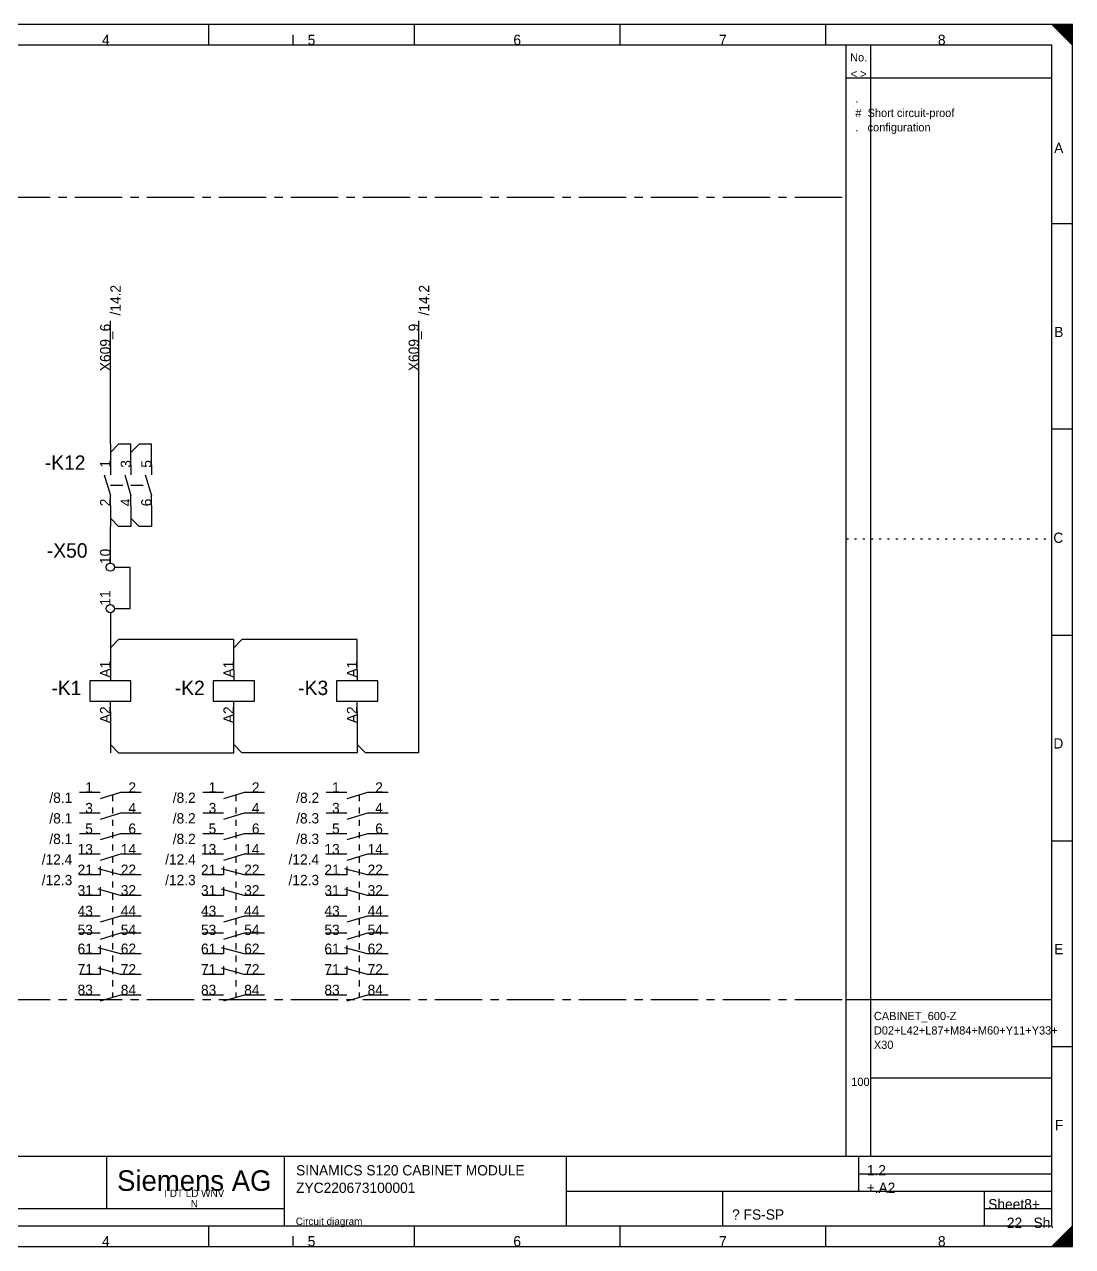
# Model space of a CAD drawing. Extents: x 0 to 420, y 0 to 297.
# Drawn here: x 165.2 to 420, y 0 to 297 of the extents above; entities that cross this region are included whole.
import ezdxf
from ezdxf.enums import TextEntityAlignment as Align

# ---------------------------------------------------------------- set-up
doc = ezdxf.new("R2010")
doc.units = 0
doc.header["$MEASUREMENT"] = 0
for name, pattern in [('LTY1', [0]), ('LTY2', [2, 0.5, -1.5]), ('LTY3', [3, 1.5, -1.5]), ('LTY4', [6, 3, -3]), ('LTY6', [17.5, 11.5, -2, 2, -2])]:
    doc.linetypes.add(name, pattern=pattern)
for name, color, linetype in [('GRAFIK', 7, 'LTY1'), ('PEN1', 7, 'LTY1'), ('PEN2', 7, 'LTY1'), ('PEN3', 7, 'LTY1'), ('PEN4', 7, 'LTY1'), ('PEN5', 7, 'LTY1'), ('PEN6', 7, 'LTY1'), ('SF', 7, 'LTY1'), ('SYMBOL', 7, 'LTY1')]:
    doc.layers.add(name, color=color, linetype=linetype)
doc.styles.add('NORMSCHRIFT', font='normwin')

# ---------------------------------------------------------------- blocks, each defined once
blk = doc.blocks.new('CD_FORM_AUD3')
at = {"layer": 'PEN1', "linetype": 'LTY1'}
for p, q in [((420, 297), (0, 297)), ((230.5, 292), (230.5, 294.5)), ((420, 297), (415, 297)), ((415, 297), (420, 292)), ((415, 297), (420, 297)), ((415.05, 296.95), (420, 296.95)), ((415.1, 296.9), (420, 296.9)), ((415.15, 296.85), (420, 296.85)), ((415.2, 296.8), (420, 296.8)), ((415.25, 296.75), (420, 296.75)), ((415.3, 296.7), (420, 296.7)), ((415.35, 296.65), (420, 296.65)), ((415.4, 296.6), (420, 296.6)), ((415.45, 296.55), (420, 296.55)), ((415.5, 296.5), (420, 296.5)), ((415.55, 296.45), (420, 296.45)), ((415.6, 296.4), (420, 296.4)), ((415.65, 296.35), (420, 296.35)), ((415.7, 296.3), (420, 296.3)), ((415.75, 296.25), (420, 296.25)), ((415.8, 296.2), (420, 296.2)), ((415.85, 296.15), (420, 296.15)), ((415.9, 296.1), (420, 296.1)), ((415.95, 296.05), (420, 296.05)), ((416, 296), (420, 296)), ((416.05, 295.95), (420, 295.95)), ((416.1, 295.9), (420, 295.9)), ((416.15, 295.85), (420, 295.85)), ((416.2, 295.8), (420, 295.8)), ((416.25, 295.75), (420, 295.75)), ((416.3, 295.7), (420, 295.7)), ((416.35, 295.65), (420, 295.65)), ((416.4, 295.6), (420, 295.6)), ((416.45, 295.55), (420, 295.55)), ((416.5, 295.5), (420, 295.5)), ((416.55, 295.45), (420, 295.45)), ((416.6, 295.4), (420, 295.4)), ((416.65, 295.35), (420, 295.35)), ((416.7, 295.3), (420, 295.3)), ((416.75, 295.25), (420, 295.25)), ((416.8, 295.2), (420, 295.2)), ((416.85, 295.15), (420, 295.15)), ((416.9, 295.1), (420, 295.1)), ((416.95, 295.05), (420, 295.05)), ((417, 295), (420, 295)), ((417.05, 294.95), (420, 294.95)), ((417.1, 294.9), (420, 294.9)), ((417.15, 294.85), (420, 294.85)), ((417.2, 294.8), (420, 294.8)), ((417.25, 294.75), (420, 294.75)), ((417.3, 294.7), (420, 294.7)), ((417.35, 294.65), (420, 294.65)), ((417.4, 294.6), (420, 294.6)), ((417.45, 294.55), (420, 294.55)), ((417.5, 294.5), (420, 294.5)), ((417.55, 294.45), (420, 294.45)), ((417.6, 294.4), (420, 294.4)), ((417.65, 294.35), (420, 294.35)), ((417.7, 294.3), (420, 294.3)), ((417.75, 294.25), (420, 294.25)), ((417.8, 294.2), (420, 294.2)), ((417.85, 294.15), (420, 294.15)), ((417.9, 294.1), (420, 294.1)), ((420, 0), (420, 297)), ((420, 292), (420, 297)), ((417.95, 294.05), (420, 294.05)), ((418, 294), (420, 294)), ((418.05, 293.95), (420, 293.95)), ((418.1, 293.9), (420, 293.9)), ((418.15, 293.85), (420, 293.85)), ((418.2, 293.8), (420, 293.8)), ((418.25, 293.75), (420, 293.75)), ((418.3, 293.7), (420, 293.7)), ((418.35, 293.65), (420, 293.65)), ((418.4, 293.6), (420, 293.6)), ((418.45, 293.55), (420, 293.55)), ((418.5, 293.5), (420, 293.5)), ((418.55, 293.45), (420, 293.45)), ((418.6, 293.4), (420, 293.4)), ((418.65, 293.35), (420, 293.35)), ((418.7, 293.3), (420, 293.3)), ((418.75, 293.25), (420, 293.25)), ((418.8, 293.2), (420, 293.2)), ((418.85, 293.15), (420, 293.15)), ((418.9, 293.1), (420, 293.1)), ((418.95, 293.05), (420, 293.05)), ((419, 293), (420, 293)), ((419.05, 292.95), (420, 292.95)), ((419.1, 292.9), (420, 292.9)), ((419.15, 292.85), (420, 292.85)), ((419.2, 292.8), (420, 292.8)), ((419.25, 292.75), (420, 292.75)), ((419.3, 292.7), (420, 292.7)), ((419.35, 292.65), (420, 292.65)), ((419.4, 292.6), (420, 292.6)), ((419.45, 292.55), (420, 292.55)), ((419.5, 292.5), (420, 292.5)), ((419.55, 292.45), (420, 292.45)), ((419.6, 292.4), (420, 292.4)), ((419.65, 292.35), (420, 292.35)), ((419.7, 292.3), (420, 292.3)), ((419.75, 292.25), (420, 292.25)), ((419.8, 292.2), (420, 292.2)), ((419.85, 292.15), (420, 292.15)), ((419.9, 292.1), (420, 292.1)), ((419.95, 292.05), (420, 292.05)), ((420, 5), (415, 0)), ((418, 3), (420, 3)), ((418.05, 3.05), (420, 3.05)), ((418.1, 3.1), (420, 3.1)), ((418.15, 3.15), (420, 3.15)), ((418.2, 3.2), (420, 3.2)), ((418.25, 3.25), (420, 3.25)), ((418.3, 3.3), (420, 3.3)), ((418.35, 3.35), (420, 3.35)), ((418.4, 3.4), (420, 3.4)), ((418.45, 3.45), (420, 3.45)), ((418.5, 3.5), (420, 3.5)), ((418.55, 3.55), (420, 3.55)), ((418.6, 3.6), (420, 3.6)), ((418.65, 3.65), (420, 3.65)), ((418.7, 3.7), (420, 3.7)), ((418.75, 3.75), (420, 3.75)), ((418.8, 3.8), (420, 3.8)), ((418.85, 3.85), (420, 3.85)), ((418.9, 3.9), (420, 3.9)), ((418.95, 3.95), (420, 3.95)), ((419, 4), (420, 4)), ((419.05, 4.05), (420, 4.05)), ((419.1, 4.1), (420, 4.1)), ((419.15, 4.15), (420, 4.15)), ((419.2, 4.2), (420, 4.2)), ((419.25, 4.25), (420, 4.25)), ((419.3, 4.3), (420, 4.3)), ((419.35, 4.35), (420, 4.35)), ((419.4, 4.4), (420, 4.4)), ((419.45, 4.45), (420, 4.45)), ((419.5, 4.5), (420, 4.5)), ((419.55, 4.55), (420, 4.55)), ((419.6, 4.6), (420, 4.6)), ((419.65, 4.65), (420, 4.65)), ((419.7, 4.7), (420, 4.7)), ((419.75, 4.75), (420, 4.75)), ((419.8, 4.8), (420, 4.8)), ((419.85, 4.85), (420, 4.85)), ((419.9, 4.9), (420, 4.9)), ((419.95, 4.95), (420, 4.95)), ((420, 0), (420, 5)), ((0, 0), (420, 0)), ((230.5, 0), (230.5, 2.5)), ((415, 0), (420, 0)), ((415.05, 0.05), (420, 0.05)), ((415.1, 0.1), (420, 0.1)), ((415.15, 0.15), (420, 0.15)), ((415.2, 0.2), (420, 0.2)), ((415.25, 0.25), (420, 0.25)), ((415.3, 0.3), (420, 0.3)), ((415.35, 0.35), (420, 0.35)), ((415.4, 0.4), (420, 0.4)), ((415.45, 0.45), (420, 0.45)), ((415.5, 0.5), (420, 0.5)), ((415.55, 0.55), (420, 0.55)), ((415.6, 0.6), (420, 0.6)), ((415.65, 0.65), (420, 0.65)), ((415.7, 0.7), (420, 0.7)), ((415.75, 0.75), (420, 0.75)), ((415.8, 0.8), (420, 0.8)), ((415.85, 0.85), (420, 0.85)), ((415.9, 0.9), (420, 0.9)), ((415.95, 0.95), (420, 0.95)), ((416, 1), (420, 1)), ((416.05, 1.05), (420, 1.05)), ((416.1, 1.1), (420, 1.1)), ((416.15, 1.15), (420, 1.15)), ((416.2, 1.2), (420, 1.2)), ((416.25, 1.25), (420, 1.25)), ((416.3, 1.3), (420, 1.3)), ((416.35, 1.35), (420, 1.35)), ((416.4, 1.4), (420, 1.4)), ((416.45, 1.45), (420, 1.45)), ((416.5, 1.5), (420, 1.5)), ((416.55, 1.55), (420, 1.55)), ((416.6, 1.6), (420, 1.6)), ((416.65, 1.65), (420, 1.65)), ((416.7, 1.7), (420, 1.7)), ((416.75, 1.75), (420, 1.75)), ((416.8, 1.8), (420, 1.8)), ((416.85, 1.85), (420, 1.85)), ((416.9, 1.9), (420, 1.9)), ((416.95, 1.95), (420, 1.95)), ((417, 2), (420, 2)), ((417.05, 2.05), (420, 2.05)), ((417.1, 2.1), (420, 2.1)), ((417.15, 2.15), (420, 2.15)), ((417.2, 2.2), (420, 2.2)), ((417.25, 2.25), (420, 2.25)), ((417.3, 2.3), (420, 2.3)), ((417.35, 2.35), (420, 2.35)), ((417.4, 2.4), (420, 2.4)), ((417.45, 2.45), (420, 2.45)), ((417.5, 2.5), (420, 2.5)), ((417.55, 2.55), (420, 2.55)), ((417.6, 2.6), (420, 2.6)), ((417.65, 2.65), (420, 2.65)), ((417.7, 2.7), (420, 2.7)), ((417.75, 2.75), (420, 2.75)), ((417.8, 2.8), (420, 2.8)), ((417.85, 2.85), (420, 2.85)), ((417.9, 2.9), (420, 2.9)), ((417.95, 2.95), (420, 2.95))]:
    blk.add_line(p, q, dxfattribs=at)
at = {"layer": 'PEN5', "linetype": 'LTY1'}
for p, q in [((415, 292), (5, 292)), ((415, 5), (415, 292)), ((5, 21.9), (415, 21.9)), ((5, 5), (415, 5))]:
    blk.add_line(p, q, dxfattribs=at)
at = {"layer": 'PEN6', "linetype": 'LTY1'}
for p, q in [((210, 292), (210, 297)), ((260, 292), (260, 297)), ((310, 292), (310, 297)), ((360, 292), (360, 297)), ((420, 248.5), (415, 248.5)), ((420, 198.6), (415, 198.6)), ((420, 148.5), (415, 148.5)), ((420, 98.5), (415, 98.5)), ((420, 48.5), (415, 48.5)), ((185.2, 21.9), (185.2, 9.25)), ((228.35, 21.9), (228.35, 5)), ((296.9, 21.9), (296.9, 5)), ((367.95, 21.9), (367.95, 13.45)), ((367.95, 17.68), (415, 17.68)), ((296.9, 13.45), (415, 13.45)), ((334.95, 5), (334.95, 13.45)), ((398.5, 13.5), (398.5, 5)), ((5, 9.2), (228.35, 9.2)), ((398.43, 9.2), (415, 9.2)), ((210, 0), (210, 5)), ((260, 0), (260, 5)), ((310, 0), (310, 5)), ((360, 0), (360, 5))]:
    blk.add_line(p, q, dxfattribs=at)
at = {"layer": 'PEN2', "style": 'NORMSCHRIFT'}
for s, p in [('4', (185, 292)), ('5', (235, 292)), ('6', (285, 292)), ('7', (335, 292)), ('8', (388.2, 292)), ('4', (185, 0)), ('5', (235, 0)), ('6', (285, 0)), ('7', (335, 0)), ('8', (388.2, 0))]:
    blk.add_text(s, height=2.5, dxfattribs=at).set_placement(p, align=Align.CENTER)
for s, p in [('A', (417.75, 265.75)), ('B', (417.75, 221)), ('C', (417.75, 171)), ('D', (417.75, 121)), ('E', (417.75, 71)), ('F', (417.75, 28.25))]:
    blk.add_text(s, height=2.5, dxfattribs=at).set_placement(p, align=Align.RIGHT)
for s, p in [('Sheet', (399.5, 9)), ('Sh.', (410.5, 4.5))]:
    blk.add_text(s, height=2.5, dxfattribs=at).set_placement(p)
at = {"layer": 'PEN2', "style": 'NORMSCHRIFT', "flags": 8}
blk.add_attdef('CODE_178', (10.5, 198.25), '', height=2.5, rotation=90, dxfattribs=at)
for tag, p in [('CODE_520', (6.5, 17.25)), ('CODE_521', (21.25, 17.25)), ('CODE_522', (44.25, 17.25)), ('CODE_523', (57.5, 17.25)), ('CODE_170', (77.5, 17.25)), ('CODE_67', (106.75, 17.25)), ('CODE_66', (231.25, 17.25)), ('CODE_505', (299.25, 17.2)), ('CODE_1003', (370, 17.25)), ('CODE_1003', (398.15, 17.2)), ('CODE_524', (6.5, 13)), ('CODE_525', (21.25, 13)), ('CODE_526', (44.25, 13)), ('CODE_527', (57.5, 13)), ('CODE_171', (77.5, 13)), ('CODE_175', (106.75, 13)), ('CODE_65', (231.25, 13)), ('CODE_506', (299.25, 13.2)), ('CODE_1003', (369.95, 13)), ('CODE_528', (6.5, 9)), ('CODE_529', (21.25, 9)), ('CODE_530', (44.25, 9)), ('CODE_531', (57.5, 9)), ('CODE_172', (77.5, 9)), ('CODE_176', (106.75, 9)), ('CODE_166', (231.25, 9)), ('CODE_532', (297.75, 8.5)), ('CODE_534', (307.75, 8.5)), ('CODE_536', (321.75, 8.5)), ('CODE_68', (337.25, 6.5)), ('CODE_62', (408.25, 9)), ('CODE_70', (408.25, 9)), ('CODE_173', (77.5, 4.5)), ('CODE_73', (104.5, 4.5)), ('CODE_533', (297.75, 4.5)), ('CODE_535', (307.75, 4.5)), ('CODE_537', (321.75, 4.5))]:
    blk.add_attdef(tag, p, '', height=2.5, dxfattribs=at)
for tag, p in [('CODE_554', (362.8, 17.2)), ('CODE_507', (316, 6.5))]:
    blk.add_attdef(tag, text='', height=2.5, dxfattribs=at).set_placement(p, align=Align.CENTER)
for tag, p in [('CODE_1003', (396.75, 17.2)), ('CODE_1003', (396.75, 13)), ('CODE_512', (294.25, 6.7)), ('CODE_71', (407.75, 4.5))]:
    blk.add_attdef(tag, text='', height=2.5, dxfattribs=at).set_placement(p, align=Align.RIGHT)
at = {"layer": 'PEN4', "style": 'NORMSCHRIFT', "flags": 8}
for tag, p, height in [('CODE_400', (367.2, 278), 2), ('CODE_401', (367.2, 274.5), 2), ('CODE_402', (367.2, 271), 2), ('CODE_403', (367.2, 267.5), 2), ('CODE_404', (367.2, 264), 2), ('CODE_405', (367.2, 260.5), 2), ('CODE_406', (367.2, 257), 2), ('CODE_407', (367.2, 253.5), 2), ('CODE_408', (367.2, 250), 2), ('CODE_409', (367.2, 246.5), 2), ('CODE_410', (367.2, 243), 2), ('CODE_411', (367.2, 239.5), 2), ('CODE_412', (367.2, 236), 2), ('CODE_413', (367.2, 232.5), 2), ('CODE_414', (367.2, 229), 2), ('CODE_415', (367.2, 225.5), 2), ('CODE_416', (367.2, 222), 2), ('CODE_417', (367.2, 218.5), 2), ('CODE_418', (367.2, 215), 2), ('CODE_419', (367.2, 211.5), 2), ('CODE_420', (367.2, 208), 2), ('CODE_421', (367.2, 204.5), 2), ('CODE_422', (367.2, 201), 2), ('CODE_423', (367.2, 197.5), 2), ('CODE_424', (367.2, 194), 2), ('CODE_425', (367.2, 190.5), 2), ('CODE_426', (367.2, 187), 2), ('CODE_427', (367.2, 183.5), 2), ('CODE_428', (367.2, 180), 2), ('CODE_429', (367.2, 176.5), 2), ('CODE_430', (367.7, 165), 2), ('CODE_431', (367.7, 161.5), 2), ('CODE_432', (367.7, 158), 2), ('CODE_433', (367.7, 154.5), 2), ('CODE_434', (367.7, 151), 2), ('CODE_435', (367.7, 147.5), 2), ('CODE_436', (367.7, 144), 2), ('CODE_437', (367.7, 140.5), 2), ('CODE_438', (367.7, 137), 2), ('CODE_439', (367.7, 133.5), 2), ('CODE_440', (367.7, 130), 2), ('CODE_441', (367.7, 126.5), 2), ('CODE_442', (367.7, 123), 2), ('CODE_443', (367.7, 119.5), 2), ('CODE_444', (367.7, 116), 2), ('CODE_445', (367.7, 112.5), 2), ('CODE_446', (367.7, 109), 2), ('CODE_447', (367.7, 105.5), 2), ('CODE_448', (367.7, 102), 2), ('CODE_449', (367.7, 98.5), 2), ('CODE_450', (367.7, 95), 2), ('CODE_451', (367.7, 91.5), 2), ('CODE_452', (367.7, 88), 2), ('CODE_453', (367.7, 84.5), 2), ('CODE_454', (367.7, 81), 2), ('CODE_455', (367.7, 77.5), 2), ('CODE_456', (367.7, 74), 2), ('CODE_457', (367.7, 70.5), 2), ('CODE_458', (367.7, 67), 2), ('CODE_459', (367.7, 63.5), 2), ('CODE_460', (371.7, 55), 2), ('CODE_461', (371.7, 51.5), 2), ('CODE_462', (371.7, 48), 2), ('CODE_463', (371.7, 44.5), 2), ('CODE_464', (371.7, 41), 2), ('CODE_465', (371.7, 36.5), 2), ('CODE_466', (371.7, 33), 2), ('CODE_467', (371.7, 29.5), 2), ('CODE_468', (371.7, 26), 2), ('CODE_469', (371.7, 22.5), 2), ('CODE_76', (231.18, 5.2), 1.8), ('CODE_180', (262.68, 5.2), 1.8)]:
    blk.add_attdef(tag, p, '', height=height, dxfattribs=at)
for tag, p in [('CODE_189', (12, 43.67)), ('CODE_179', (8.5, 34.67)), ('CODE_2407', (15.5, 23.18)), ('CODE_64', (19, 23.68)), ('CODE_60', (19, 23.68)), ('CODE_63', (19, 23.68)), ('CODE_61', (19, 23.68)), ('CODE_57', (19, 23.68))]:
    blk.add_attdef(tag, p, '', height=1.8, rotation=90, dxfattribs=at)
for tag in ['CODE_190', 'CODE_372', 'CODE_373', 'CODE_39']:
    blk.add_attdef(tag, text='', height=2, dxfattribs=at).set_placement((364.4, 22.5), align=Align.RIGHT)
for tag, p in [('CODE_508', (206.5, 12)), ('CODE_509', (206.5, 9.5))]:
    blk.add_attdef(tag, text='', height=1.8, dxfattribs=at).set_placement(p, align=Align.CENTER)
blk = doc.blocks.new('FB-SIE1')
at = {"layer": 'PEN3', "style": 'NORMSCHRIFT'}
blk.add_text('Siemens AG', height=5, dxfattribs=at).set_placement((0, -5), align=Align.CENTER)
blk = doc.blocks.new('FBAUD-RSP')
at = {"layer": 'PEN5', "linetype": 'LTY1'}
for p, q in [((360, 16.9), (360, 287)), ((360, 55), (410, 55))]:
    blk.add_line(p, q, dxfattribs=at)
at = {"layer": 'PEN6', "linetype": 'LTY1'}
for p, q in [((366, 16.9), (366, 287)), ((360, 279), (410, 279)), ((366, 36), (410, 36))]:
    blk.add_line(p, q, dxfattribs=at)
at = {"layer": 'PEN6', "linetype": 'LTY2'}
blk.add_line((360, 167), (410, 167), dxfattribs=at)
at = {"layer": 'PEN4', "style": 'NORMSCHRIFT'}
for s, p in [('No.', (363, 283)), ('< >', (363, 279))]:
    blk.add_text(s, height=2, dxfattribs=at).set_placement(p, align=Align.CENTER)
blk.add_text('100', height=2, dxfattribs=at).set_placement((361.2, 34))
blk = doc.blocks.new('FBAUD-MD')
at = {"layer": 'PEN1', "linetype": 'LTY6'}
for p, q in [((20, 255), (365, 255)), ((20, 60), (365, 60))]:
    blk.add_line(p, q, dxfattribs=at)
blk = doc.blocks.new('CD_K_A0052_H')
at = {"layer": 'PEN1', "linetype": 'LTY1'}
for p, q in [((0, 0), (0, -2.5)), ((-5, -2.5), (-5, -7.5)), ((5, -2.5), (-5, -2.5)), ((5, -7.5), (5, -2.5)), ((-5, -7.5), (5, -7.5)), ((0, -10), (0, -7.5)), ((-2.5, -29.7), (-7.5, -29.7)), ((2.5, -29.7), (-2.5, -31.2)), ((7.5, -29.7), (2.5, -29.7)), ((-2.5, -34.7), (-7.5, -34.7)), ((2.5, -34.7), (-2.5, -36.2)), ((7.5, -34.7), (2.5, -34.7)), ((-2.5, -39.7), (-7.5, -39.7)), ((2.5, -39.7), (-2.5, -41.2)), ((7.5, -39.7), (2.5, -39.7)), ((-2.5, -44.7), (-7.5, -44.7)), ((2.5, -44.7), (-2.5, -46.2)), ((7.5, -44.7), (2.5, -44.7)), ((-2.5, -49.7), (-7.5, -49.7)), ((2.5, -49.7), (-3, -48.2)), ((-2.5, -47.7), (-2.5, -49.7)), ((7.5, -49.7), (2.5, -49.7)), ((2.5, -54.7), (-3, -53.2)), ((-2.5, -52.7), (-2.5, -54.7)), ((-2.5, -54.7), (-7.5, -54.7)), ((7.5, -54.7), (2.5, -54.7)), ((-2.5, -59.7), (-7.5, -59.7)), ((2.5, -59.7), (-2.5, -61.2)), ((7.5, -59.7), (2.5, -59.7)), ((-2.5, -63.9), (-7.5, -63.9)), ((2.5, -63.9), (-2.5, -65.4)), ((7.5, -63.9), (2.5, -63.9)), ((2.5, -68.9), (-3, -67.4)), ((-2.5, -66.9), (-2.5, -68.9)), ((-2.5, -68.9), (-7.5, -68.9)), ((7.5, -68.9), (2.5, -68.9)), ((-2.5, -73.9), (-7.5, -73.9)), ((2.5, -73.9), (-3, -72.4)), ((-2.5, -71.9), (-2.5, -73.9)), ((7.5, -73.9), (2.5, -73.9)), ((-2.5, -78.9), (-7.5, -78.9)), ((2.5, -78.9), (-2.5, -80.4)), ((7.5, -78.9), (2.5, -78.9))]:
    blk.add_line(p, q, dxfattribs=at)
at = {"layer": 'PEN1', "linetype": 'LTY3'}
blk.add_line((0.5, -30.3), (0.5, -79.5), dxfattribs=at)
at = {"layer": 'PEN1', "style": 'NORMSCHRIFT', "flags": 8}
for tag in ['CODE_4', 'CODE_1', 'CODE_2']:
    blk.add_attdef(tag, text='', height=3.5, dxfattribs=at).set_placement((-7.05, -6), align=Align.RIGHT)
at = {"layer": 'PEN2', "style": 'NORMSCHRIFT'}
for s, p in [('1', (-4.25, -29.7)), ('2', (6.25, -29.7)), ('3', (-4.25, -34.7)), ('4', (6.25, -34.7)), ('5', (-4.25, -39.7)), ('6', (6.25, -39.7)), ('13', (-4.25, -44.7)), ('14', (6.25, -44.7)), ('21', (-4.25, -49.7)), ('22', (6.25, -49.7)), ('31', (-4.25, -54.7)), ('32', (6.25, -54.7)), ('43', (-4.25, -59.7)), ('44', (6.25, -59.7)), ('53', (-4.25, -64.3)), ('54', (6.25, -64.3)), ('61', (-4.25, -68.9)), ('62', (6.25, -68.9)), ('71', (-4.25, -73.9)), ('72', (6.25, -73.9)), ('83', (-4.25, -78.9)), ('84', (6.25, -78.9))]:
    blk.add_text(s, height=2.5, dxfattribs=at).set_placement(p, align=Align.RIGHT)
at = {"layer": 'PEN2', "style": 'NORMSCHRIFT', "flags": 8}
blk.add_attdef('CODE_21', (0, -1.75), '', height=2.5, rotation=90, dxfattribs=at)
for tag, p in [('CODE_3', (-6.75, -10)), ('CODE_10', (-9.25, -32.2)), ('CODE_10', (-9.25, -37.2)), ('CODE_10', (-9.25, -42.2)), ('CODE_10', (-9.25, -47.2)), ('CODE_10', (-9.25, -52.2)), ('CODE_10', (-9.25, -57.2)), ('CODE_10', (-9.25, -62.2)), ('CODE_10', (-9.25, -66.4)), ('CODE_10', (-9.25, -71.4)), ('CODE_10', (-9.25, -76.4)), ('CODE_10', (-9.25, -81.4))]:
    blk.add_attdef(tag, text='', height=2.5, dxfattribs=at).set_placement(p, align=Align.RIGHT)
blk.add_attdef('CODE_21', text='', height=2.5, rotation=90, dxfattribs=at).set_placement((0, -8.75), align=Align.RIGHT)
blk.add_attdef('CODE_40', text='', height=2.5, dxfattribs=at).set_placement((0, -24.7), align=Align.CENTER)
blk = doc.blocks.new('CD_K_ANO')
at = {"layer": 'PEN1', "linetype": 'LTY1'}
for p, q in [((0, 0), (0, -2.5)), ((-1.5, -2.5), (0, -7.5)), ((0, -10), (0, -7.5))]:
    blk.add_line(p, q, dxfattribs=at)
at = {"layer": 'PEN1', "style": 'NORMSCHRIFT', "flags": 8}
for tag in ['CODE_4', 'CODE_1', 'CODE_2']:
    blk.add_attdef(tag, text='', height=3.5, dxfattribs=at).set_placement((-6.05, -1.25), align=Align.RIGHT)
at = {"layer": 'PEN2', "style": 'NORMSCHRIFT', "flags": 8}
blk.add_attdef('CODE_21', (0, -0.75), '', height=2.5, rotation=90, dxfattribs=at)
for tag, p in [('CODE_10', (-5.75, -7.5)), ('CODE_3', (-5.75, -11))]:
    blk.add_attdef(tag, text='', height=2.5, dxfattribs=at).set_placement(p, align=Align.RIGHT)
blk.add_attdef('CODE_21', text='', height=2.5, rotation=90, dxfattribs=at).set_placement((0, -8.25), align=Align.RIGHT)
blk = doc.blocks.new('CD_K_ANO_N')
at = {"layer": 'PEN1', "linetype": 'LTY1'}
for p, q in [((0, 0), (0, -2.5)), ((-1.5, -2.5), (0, -7.5)), ((0, -10), (0, -7.5))]:
    blk.add_line(p, q, dxfattribs=at)
at = {"layer": 'PEN2', "style": 'NORMSCHRIFT', "flags": 8}
blk.add_attdef('CODE_21', (0, -0.75), '', height=2.5, rotation=90, dxfattribs=at)
for tag, p in [('CODE_10', (-5.75, -7.5)), ('CODE_3', (-5.75, -11))]:
    blk.add_attdef(tag, text='', height=2.5, dxfattribs=at).set_placement(p, align=Align.RIGHT)
blk.add_attdef('CODE_21', text='', height=2.5, rotation=90, dxfattribs=at).set_placement((0, -8.25), align=Align.RIGHT)
blk = doc.blocks.new('CD_POT_W1U')
at = {"layer": 'PEN2', "style": 'NORMSCHRIFT', "flags": 8}
blk.add_attdef('CODE_10', (2.5, 1.25), '', height=2.5, rotation=90, dxfattribs=at)
blk.add_attdef('CODE_4', text='', height=2.5, rotation=90, dxfattribs=at).set_placement((0, -0.75), align=Align.RIGHT)
blk = doc.blocks.new('CD_X_4_N')
at = {"layer": 'PEN1', "linetype": 'LTY1'}
blk.add_circle((0, 0), 1, dxfattribs=at)
at = {"layer": 'PEN2', "style": 'NORMSCHRIFT', "flags": 8}
blk.add_attdef('CODE_21', (0, 0.75), '', height=2.5, rotation=90, dxfattribs=at)
blk = doc.blocks.new('CD_X_4')
at = {"layer": 'PEN1', "linetype": 'LTY1'}
blk.add_circle((0, 0), 1, dxfattribs=at)
at = {"layer": 'PEN1', "style": 'NORMSCHRIFT', "flags": 8}
for tag in ['CODE_4', 'CODE_1', 'CODE_2']:
    blk.add_attdef(tag, text='', height=3.5, dxfattribs=at).set_placement((-5.55, 2.3), align=Align.RIGHT)
at = {"layer": 'PEN2', "style": 'NORMSCHRIFT', "flags": 8}
blk.add_attdef('CODE_21', (0, 0.75), '', height=2.5, rotation=90, dxfattribs=at)
blk.add_attdef('CODE_3', text='', height=2.5, dxfattribs=at).set_placement((-5.25, -0.6), align=Align.RIGHT)

msp = doc.modelspace()

# ---------------------------------------------------------------- linework, layer by layer
at = {"layer": 'PEN1', "linetype": 'LTY1'}
for p, q in [((186.1, 195), (186.1, 225)), ((261.1, 120), (261.1, 225)), ((186.1, 195), (186.1, 190)), ((188.1, 195), (186.1, 193)), ((191.1, 195), (188.1, 195)), ((191.1, 190), (191.1, 195)), ((193.1, 195), (191.1, 193)), ((196.1, 195), (193.1, 195)), ((196.1, 190), (196.1, 195)), ((186.1, 180), (186.1, 175)), ((191.1, 180), (191.1, 175)), ((196.1, 180), (196.1, 175)), ((188.1, 175), (186.1, 177)), ((193.1, 175), (191.1, 177)), ((186.1, 166.1), (186.1, 175)), ((191.1, 175), (188.1, 175)), ((196.1, 175), (193.1, 175)), ((187.1, 165.1), (190.8, 165.1)), ((190.8, 165.1), (190.8, 155)), ((190.8, 155), (187.1, 155)), ((186.1, 154), (186.1, 147.5)), ((186.1, 147.5), (186.1, 140)), ((188.1, 147.5), (186.1, 145.5)), ((216.1, 147.5), (188.1, 147.5)), ((216.1, 140), (216.1, 147.5)), ((218.1, 147.5), (216.1, 145.5)), ((246.1, 147.5), (218.1, 147.5)), ((246.1, 140), (246.1, 147.5)), ((186.1, 130), (186.1, 120)), ((216.1, 120), (216.1, 130)), ((246.1, 130), (246.1, 120)), ((186.1, 122), (188.1, 120)), ((218.1, 120), (216.1, 122)), ((248.1, 120), (246.1, 122)), ((188.1, 120), (216.1, 120)), ((246.1, 120), (218.1, 120)), ((261.1, 120), (248.1, 120)), ((183.6, 110.3), (178.6, 110.3)), ((188.6, 110.3), (183.6, 108.8)), ((193.6, 110.3), (188.6, 110.3)), ((213.6, 110.3), (208.6, 110.3)), ((218.6, 110.3), (213.6, 108.8)), ((223.6, 110.3), (218.6, 110.3)), ((243.6, 110.3), (238.6, 110.3)), ((248.6, 110.3), (243.6, 108.8)), ((253.6, 110.3), (248.6, 110.3)), ((183.6, 105.3), (178.6, 105.3)), ((188.6, 105.3), (183.6, 103.8)), ((193.6, 105.3), (188.6, 105.3)), ((213.6, 105.3), (208.6, 105.3)), ((218.6, 105.3), (213.6, 103.8)), ((223.6, 105.3), (218.6, 105.3)), ((243.6, 105.3), (238.6, 105.3)), ((248.6, 105.3), (243.6, 103.8)), ((253.6, 105.3), (248.6, 105.3)), ((183.6, 100.3), (178.6, 100.3)), ((188.6, 100.3), (183.6, 98.8)), ((193.6, 100.3), (188.6, 100.3)), ((213.6, 100.3), (208.6, 100.3)), ((218.6, 100.3), (213.6, 98.8)), ((223.6, 100.3), (218.6, 100.3)), ((243.6, 100.3), (238.6, 100.3)), ((248.6, 100.3), (243.6, 98.8)), ((253.6, 100.3), (248.6, 100.3)), ((183.6, 95.3), (178.6, 95.3)), ((188.6, 95.3), (183.6, 93.8)), ((193.6, 95.3), (188.6, 95.3)), ((213.6, 95.3), (208.6, 95.3)), ((218.6, 95.3), (213.6, 93.8)), ((223.6, 95.3), (218.6, 95.3)), ((243.6, 95.3), (238.6, 95.3)), ((248.6, 95.3), (243.6, 93.8)), ((253.6, 95.3), (248.6, 95.3)), ((183.6, 92.3), (183.6, 90.3)), ((213.6, 92.3), (213.6, 90.3)), ((243.6, 92.3), (243.6, 90.3)), ((183.6, 90.3), (178.6, 90.3)), ((188.6, 90.3), (183.1, 91.8)), ((193.6, 90.3), (188.6, 90.3)), ((213.6, 90.3), (208.6, 90.3)), ((218.6, 90.3), (213.1, 91.8)), ((223.6, 90.3), (218.6, 90.3)), ((243.6, 90.3), (238.6, 90.3)), ((248.6, 90.3), (243.1, 91.8)), ((253.6, 90.3), (248.6, 90.3)), ((188.6, 85.3), (183.1, 86.8)), ((183.6, 87.3), (183.6, 85.3)), ((218.6, 85.3), (213.1, 86.8)), ((213.6, 87.3), (213.6, 85.3)), ((248.6, 85.3), (243.1, 86.8)), ((243.6, 87.3), (243.6, 85.3)), ((183.6, 85.3), (178.6, 85.3)), ((193.6, 85.3), (188.6, 85.3)), ((213.6, 85.3), (208.6, 85.3)), ((223.6, 85.3), (218.6, 85.3)), ((243.6, 85.3), (238.6, 85.3)), ((253.6, 85.3), (248.6, 85.3)), ((183.6, 80.3), (178.6, 80.3)), ((188.6, 80.3), (183.6, 78.8)), ((193.6, 80.3), (188.6, 80.3)), ((213.6, 80.3), (208.6, 80.3)), ((218.6, 80.3), (213.6, 78.8)), ((223.6, 80.3), (218.6, 80.3)), ((243.6, 80.3), (238.6, 80.3)), ((248.6, 80.3), (243.6, 78.8)), ((253.6, 80.3), (248.6, 80.3)), ((183.6, 76.1), (178.6, 76.1)), ((188.6, 76.1), (183.6, 74.6)), ((193.6, 76.1), (188.6, 76.1)), ((213.6, 76.1), (208.6, 76.1)), ((218.6, 76.1), (213.6, 74.6)), ((223.6, 76.1), (218.6, 76.1)), ((243.6, 76.1), (238.6, 76.1)), ((248.6, 76.1), (243.6, 74.6)), ((253.6, 76.1), (248.6, 76.1)), ((188.6, 71.1), (183.1, 72.6)), ((183.6, 73.1), (183.6, 71.1)), ((218.6, 71.1), (213.1, 72.6)), ((213.6, 73.1), (213.6, 71.1)), ((248.6, 71.1), (243.1, 72.6)), ((243.6, 73.1), (243.6, 71.1)), ((183.6, 71.1), (178.6, 71.1)), ((193.6, 71.1), (188.6, 71.1)), ((213.6, 71.1), (208.6, 71.1)), ((223.6, 71.1), (218.6, 71.1)), ((243.6, 71.1), (238.6, 71.1)), ((253.6, 71.1), (248.6, 71.1)), ((183.6, 66.1), (178.6, 66.1)), ((188.6, 66.1), (183.1, 67.6)), ((183.6, 68.1), (183.6, 66.1)), ((193.6, 66.1), (188.6, 66.1)), ((213.6, 66.1), (208.6, 66.1)), ((218.6, 66.1), (213.1, 67.6)), ((213.6, 68.1), (213.6, 66.1)), ((223.6, 66.1), (218.6, 66.1)), ((243.6, 66.1), (238.6, 66.1)), ((248.6, 66.1), (243.1, 67.6)), ((243.6, 68.1), (243.6, 66.1)), ((253.6, 66.1), (248.6, 66.1)), ((183.6, 61.1), (178.6, 61.1)), ((188.6, 61.1), (183.6, 59.6)), ((193.6, 61.1), (188.6, 61.1)), ((213.6, 61.1), (208.6, 61.1)), ((218.6, 61.1), (213.6, 59.6)), ((223.6, 61.1), (218.6, 61.1)), ((243.6, 61.1), (238.6, 61.1)), ((248.6, 61.1), (243.6, 59.6)), ((253.6, 61.1), (248.6, 61.1))]:
    msp.add_line(p, q, dxfattribs=at)
at = {"layer": 'PEN1', "linetype": 'LTY4'}
for p, q in [((186.1, 185), (191.1, 185)), ((191.1, 185), (196.1, 185))]:
    msp.add_line(p, q, dxfattribs=at)
at = {"layer": 'PEN1', "linetype": 'LTY3'}
for p, q in [((186.6, 109.7), (186.6, 60.5)), ((216.6, 109.7), (216.6, 60.5)), ((246.6, 109.7), (246.6, 60.5))]:
    msp.add_line(p, q, dxfattribs=at)

# ---------------------------------------------------------------- block references
at = {"layer": 'GRAFIK'}
for name, p in [('FBAUD-RSP', (5, 5)), ('FBAUD-MD', (0, 0)), ('FB-SIE1', (206.5, 18.5))]:
    msp.add_blockref(name, p, dxfattribs=at)
at = {"layer": 'SF'}
ref = msp.add_blockref('CD_FORM_AUD3', (0, 0), dxfattribs=at)
ref.add_attrib('CODE_66', 'SINAMICS S120 CABINET MODULE', (231.25, 17.25), dxfattribs={"layer": 'PEN2', "height": 2.5, "style": 'NORMSCHRIFT', "flags": 8})
ref.add_attrib('CODE_65', 'ZYC220673100001', (231.25, 13), dxfattribs={"layer": 'PEN2', "height": 2.5, "style": 'NORMSCHRIFT', "flags": 8})
ref.add_attrib('CODE_76', 'Circuit diagram', (231.18, 5.2), dxfattribs={"layer": 'PEN4', "height": 1.8, "style": 'NORMSCHRIFT', "flags": 8})
ref.add_attrib('CODE_71', '22', dxfattribs={"layer": 'PEN2', "height": 2.5, "style": 'NORMSCHRIFT', "flags": 8}).set_placement((407.75, 4.5), align=Align.RIGHT)
ref.add_attrib('CODE_68', '? FS-SP ', (337.25, 6.5), dxfattribs={"layer": 'PEN2', "height": 2.5, "style": 'NORMSCHRIFT', "flags": 8})
ref.add_attrib('CODE_508', 'I DT LD WNV', dxfattribs={"layer": 'PEN4', "height": 1.8, "style": 'NORMSCHRIFT', "flags": 8}).set_placement((206.5, 12), align=Align.CENTER)
ref.add_attrib('CODE_509', 'N', dxfattribs={"layer": 'PEN4', "height": 1.8, "style": 'NORMSCHRIFT', "flags": 8}).set_placement((206.5, 9.5), align=Align.CENTER)
ref.add_attrib('CODE_1003', '1.2', (370, 17.25), dxfattribs={"layer": 'PEN2', "height": 2.5, "style": 'NORMSCHRIFT', "flags": 8})
ref.add_attrib('CODE_1003', '+.A2', (369.95, 13), dxfattribs={"layer": 'PEN2', "height": 2.5, "style": 'NORMSCHRIFT', "flags": 8})
ref.add_attrib('CODE_400', '.', (367.2, 278), dxfattribs={"layer": 'PEN4', "height": 2, "style": 'NORMSCHRIFT', "flags": 8})
ref.add_attrib('CODE_401', '#  Short circuit-proof', (367.2, 274.5), dxfattribs={"layer": 'PEN4', "height": 2, "style": 'NORMSCHRIFT', "flags": 8})
ref.add_attrib('CODE_402', '.   configuration', (367.2, 271), dxfattribs={"layer": 'PEN4', "height": 2, "style": 'NORMSCHRIFT', "flags": 8})
ref.add_attrib('CODE_460', 'CABINET_600-Z', (371.7, 55), dxfattribs={"layer": 'PEN4', "height": 2, "style": 'NORMSCHRIFT', "flags": 8})
ref.add_attrib('CODE_461', 'D02+L42+L87+M84+M60+Y11+Y33+', (371.7, 51.5), dxfattribs={"layer": 'PEN4', "height": 2, "style": 'NORMSCHRIFT', "flags": 8})
ref.add_attrib('CODE_462', 'X30', (371.7, 48), dxfattribs={"layer": 'PEN4', "height": 2, "style": 'NORMSCHRIFT', "flags": 8})
at = {"layer": 'SYMBOL'}
for name, p, values in [('CD_POT_W1U', (186.1, 225), {'CODE_4': 'X609_6', 'CODE_10': '/14.2'}), ('CD_POT_W1U', (261.1, 225), {'CODE_4': 'X609_9', 'CODE_10': '/14.2'}), ('CD_X_4_N', (186.1, 155), {'CODE_21': '11'})]:
    msp.add_blockref(name, p, dxfattribs=at).add_auto_attribs(values)
ref = msp.add_blockref('CD_K_ANO', (186.1, 190), dxfattribs=at)
ref.add_attrib('CODE_21', '1', (186.1, 189.25), dxfattribs={"layer": 'PEN2', "height": 2.5, "rotation": 90, "style": 'NORMSCHRIFT', "flags": 8})
ref.add_attrib('CODE_21', '2', dxfattribs={"layer": 'PEN2', "height": 2.5, "rotation": 90, "style": 'NORMSCHRIFT', "flags": 8}).set_placement((186.1, 181.75), align=Align.RIGHT)
ref = msp.add_blockref('CD_K_ANO_N', (191.1, 190), dxfattribs=at)
ref.add_attrib('CODE_21', '3', (191.1, 189.25), dxfattribs={"layer": 'PEN2', "height": 2.5, "rotation": 90, "style": 'NORMSCHRIFT', "flags": 8})
ref.add_attrib('CODE_21', '4', dxfattribs={"layer": 'PEN2', "height": 2.5, "rotation": 90, "style": 'NORMSCHRIFT', "flags": 8}).set_placement((191.1, 181.75), align=Align.RIGHT)
ref = msp.add_blockref('CD_K_ANO_N', (196.1, 190), dxfattribs=at)
ref.add_attrib('CODE_21', '5', (196.1, 189.25), dxfattribs={"layer": 'PEN2', "height": 2.5, "rotation": 90, "style": 'NORMSCHRIFT', "flags": 8})
ref.add_attrib('CODE_21', '6', dxfattribs={"layer": 'PEN2', "height": 2.5, "rotation": 90, "style": 'NORMSCHRIFT', "flags": 8}).set_placement((196.1, 181.75), align=Align.RIGHT)
ref = msp.add_blockref('CD_X_4', (186.1, 165.1), dxfattribs=at)
ref.add_attrib('CODE_21', '10', (186.1, 165.85), dxfattribs={"layer": 'PEN2', "height": 2.5, "rotation": 90, "style": 'NORMSCHRIFT', "flags": 8})
ref = msp.add_blockref('CD_K_A0052_H', (186.1, 140), dxfattribs=at)
ref.add_attrib('CODE_21', 'A1', (186.1, 138.25), dxfattribs={"layer": 'PEN2', "height": 2.5, "rotation": 90, "style": 'NORMSCHRIFT', "flags": 8})
ref.add_attrib('CODE_21', 'A2', dxfattribs={"layer": 'PEN2', "height": 2.5, "rotation": 90, "style": 'NORMSCHRIFT', "flags": 8}).set_placement((186.1, 131.25), align=Align.RIGHT)
ref = msp.add_blockref('CD_K_A0052_H', (216.1, 140), dxfattribs=at)
ref.add_attrib('CODE_21', 'A1', (216.1, 138.25), dxfattribs={"layer": 'PEN2', "height": 2.5, "rotation": 90, "style": 'NORMSCHRIFT', "flags": 8})
ref.add_attrib('CODE_21', 'A2', dxfattribs={"layer": 'PEN2', "height": 2.5, "rotation": 90, "style": 'NORMSCHRIFT', "flags": 8}).set_placement((216.1, 131.25), align=Align.RIGHT)
ref = msp.add_blockref('CD_K_A0052_H', (246.1, 140), dxfattribs=at)
ref.add_attrib('CODE_21', 'A1', (246.1, 138.25), dxfattribs={"layer": 'PEN2', "height": 2.5, "rotation": 90, "style": 'NORMSCHRIFT', "flags": 8})
ref.add_attrib('CODE_21', 'A2', dxfattribs={"layer": 'PEN2', "height": 2.5, "rotation": 90, "style": 'NORMSCHRIFT', "flags": 8}).set_placement((246.1, 131.25), align=Align.RIGHT)

# ---------------------------------------------------------------- texts
at = {"layer": 'PEN1', "style": 'NORMSCHRIFT'}
for s, p in [('-K12', (180.05, 188.75)), ('-X50', (180.55, 167.4)), ('-K1', (179.05, 134)), ('-K2', (209.05, 134)), ('-K3', (239.05, 134))]:
    msp.add_text(s, height=3.5, dxfattribs=at).set_placement(p, align=Align.RIGHT)
at = {"layer": 'PEN2', "style": 'NORMSCHRIFT'}
for s, p in [('/8.1', (176.85, 107.8)), ('1', (181.85, 110.3)), ('2', (192.35, 110.3)), ('/8.2', (206.85, 107.8)), ('1', (211.85, 110.3)), ('2', (222.35, 110.3)), ('/8.2', (236.85, 107.8)), ('1', (241.85, 110.3)), ('2', (252.35, 110.3)), ('3', (181.85, 105.3)), ('4', (192.35, 105.3)), ('3', (211.85, 105.3)), ('4', (222.35, 105.3)), ('3', (241.85, 105.3)), ('4', (252.35, 105.3)), ('/8.1', (176.85, 102.8)), ('/8.2', (206.85, 102.8)), ('/8.3', (236.85, 102.8)), ('5', (181.85, 100.3)), ('6', (192.35, 100.3)), ('5', (211.85, 100.3)), ('6', (222.35, 100.3)), ('5', (241.85, 100.3)), ('6', (252.35, 100.3)), ('/8.1', (176.85, 97.8)), ('/8.2', (206.85, 97.8)), ('/8.3', (236.85, 97.8)), ('/12.4', (176.85, 92.8)), ('13', (181.85, 95.3)), ('14', (192.35, 95.3)), ('/12.4', (206.85, 92.8)), ('13', (211.85, 95.3)), ('14', (222.35, 95.3)), ('/12.4', (236.85, 92.8)), ('13', (241.85, 95.3)), ('14', (252.35, 95.3)), ('21', (181.85, 90.3)), ('22', (192.35, 90.3)), ('21', (211.85, 90.3)), ('22', (222.35, 90.3)), ('21', (241.85, 90.3)), ('22', (252.35, 90.3)), ('/12.3', (176.85, 87.8)), ('/12.3', (206.85, 87.8)), ('/12.3', (236.85, 87.8)), ('31', (181.85, 85.3)), ('32', (192.35, 85.3)), ('31', (211.85, 85.3)), ('32', (222.35, 85.3)), ('31', (241.85, 85.3)), ('32', (252.35, 85.3)), ('43', (181.85, 80.3)), ('44', (192.35, 80.3)), ('43', (211.85, 80.3)), ('44', (222.35, 80.3)), ('43', (241.85, 80.3)), ('44', (252.35, 80.3)), ('53', (181.85, 75.7)), ('54', (192.35, 75.7)), ('53', (211.85, 75.7)), ('54', (222.35, 75.7)), ('53', (241.85, 75.7)), ('54', (252.35, 75.7)), ('61', (181.85, 71.1)), ('62', (192.35, 71.1)), ('61', (211.85, 71.1)), ('62', (222.35, 71.1)), ('61', (241.85, 71.1)), ('62', (252.35, 71.1)), ('71', (181.85, 66.1)), ('72', (192.35, 66.1)), ('71', (211.85, 66.1)), ('72', (222.35, 66.1)), ('71', (241.85, 66.1)), ('72', (252.35, 66.1)), ('83', (181.85, 61.1)), ('84', (192.35, 61.1)), ('83', (211.85, 61.1)), ('84', (222.35, 61.1)), ('83', (241.85, 61.1)), ('84', (252.35, 61.1))]:
    msp.add_text(s, height=2.5, dxfattribs=at).set_placement(p, align=Align.RIGHT)
msp.add_text('8+', height=2.5, dxfattribs=at).set_placement((408.25, 9))

doc.saveas('drawing.dxf')
